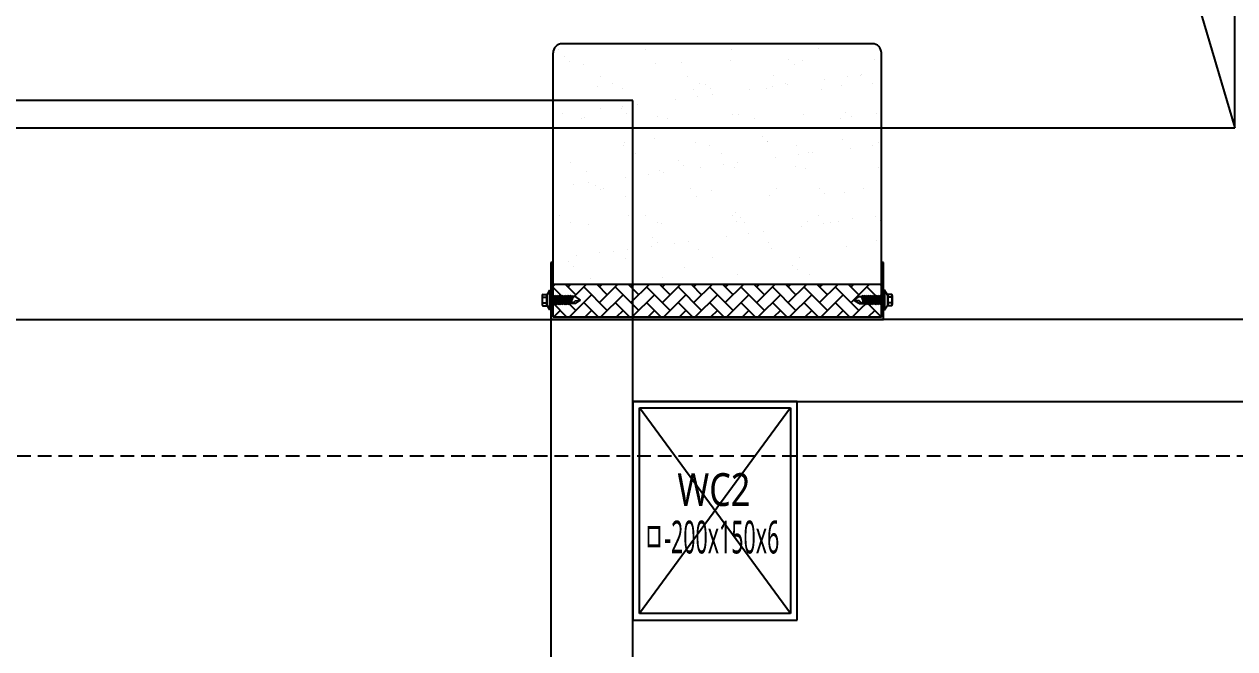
# Model space of a CAD drawing. Header units: millimetres. Extents: x 13515 to 183937, y -33900 to -660.
# Drawn here: x 121246.27 to 121263.58, y -19623.54 to -19614.6 of the extents above; entities that cross this region are included whole.
import ezdxf
from ezdxf.enums import TextEntityAlignment as Align

# ---------------------------------------------------------------- set-up
doc = ezdxf.new("R2010")
doc.units = ezdxf.units.MM
doc.header["$LTSCALE"] = 100
doc.header["$MEASUREMENT"] = 0
doc.header["$PDSIZE"] = -10
doc.linetypes.add('HIDDEN2', pattern=[0.1875, 0.125, -0.0625])
doc.layers.get('0').update_dxf_attribs({"linetype": 'CONTINUOUS'})
doc.layers.get('Defpoints').update_dxf_attribs({"color": 171, "linetype": 'CONTINUOUS'})
for name, color, linetype in [('ELE7 (0.07)', 8, 'CONTINUOUS'), ('ELE9', 9, 'CONTINUOUS'), ('FIN(패널-T75 글라스울)', 6, 'CONTINUOUS'), ('h COLUMN', 252, 'CONTINUOUS'), ('OVERHEAD DOOR - ELE', 9, 'CONTINUOUS'), ('OVERHEAD DOOR - ETC', 252, 'CONTINUOUS'), ('주차-화물', 251, 'CONTINUOUS')]:
    doc.layers.add(name, color=color, linetype=linetype)
doc.styles.add('TE', font='malgun_0.ttf')

# ---------------------------------------------------------------- blocks, each defined once
blk = doc.blocks.new('*U142')
at = {"color": 0, "linetype": 'ByBlock'}
for p, q in [((100, 75), (-100, 75)), ((-100, 75), (-100, -75)), ((-94, 69), (94, 69)), ((-94, -69), (-94, 69)), ((94, 69), (94, -69)), ((100, -75), (100, 75)), ((-100, -75), (100, -75)), ((94, -69), (-94, -69))]:
    blk.add_line(p, q, dxfattribs=at)
at = {"layer": 'Defpoints'}
blk.add_point((0, 0), dxfattribs=at)
blk = doc.blocks.new('WC2')
at = {"layer": 'h COLUMN', "ltscale": 0.1}
for p, q in [((69, -94), (-69, 94)), ((69, 94), (-69, -94))]:
    blk.add_line(p, q, dxfattribs=at)
at = {"layer": 'h COLUMN', "ltscale": 0.1, "rotation": 90}
blk.add_blockref('*U142', (0, 0), dxfattribs=at)
at = {"layer": 'Defpoints', "style": 'TE'}
for s, width, p in [('WC2', 0.8, (-34.4, 19.4)), ('ㅁ-200x150x6', 0.5, (-65.3, -24))]:
    blk.add_text(s, height=30, dxfattribs=dict(at, width=width)).set_placement(p, align=Align.MIDDLE_LEFT)
blk = doc.blocks.new('지상1층 WC 배치')
at = {"ltscale": 10000}
blk.add_blockref('WC2', (185100, -26650), dxfattribs=at)
blk = doc.blocks.new('A$C9dd89177')
at = {"layer": '주차-화물', "ltscale": 0.1}
blk.add_lwpolyline([(0, 0), (11000, 0), (11000, 3250), (0, 3250), (0, 0), (11000, 3250)], dxfattribs=at)
blk = doc.blocks.new('A$Ca9da7916')
at = {"layer": 'ELE7 (0.07)', "ltscale": 0.002}
blk.add_line((227, 875), (227, 3325), dxfattribs=at)
at = {"layer": 'FIN(패널-T75 글라스울)'}
for p, q in [((302, 3325), (302, 4275)), ((702, 3325), (227, 3325))]:
    blk.add_line(p, q, dxfattribs=at)
blk.add_lwpolyline([(702, 4350), (227, 4350), (227, 3250), (702, 3250)], dxfattribs=at)
at = {"layer": 'OVERHEAD DOOR - ELE', "ltscale": 0.002}
for p, q in [((27, 3325), (27, 875)), ((227, 3325), (27, 3325))]:
    blk.add_line(p, q, dxfattribs=at)
at = {"layer": 'OVERHEAD DOOR - ETC'}
for p, q in [((225, 3552), (-16.7, 3552)), ((195, 3552), (195, 3252)), ((195, 3552), (225, 3552)), ((205, 3557.8), (200.3, 3554.8)), ((218.3, 3554.8), (200.3, 3554.8)), ((200.3, 3554.8), (200.3, 3554)), ((200.3, 3554.8), (218.3, 3554.8)), ((200.3, 3554), (218.3, 3554)), ((204.1, 3561.5), (204.1, 3557.8)), ((204.1, 3557.8), (214.6, 3557.8)), ((213.6, 3557.8), (205, 3557.8)), ((205.2, 3562), (213.4, 3562)), ((205.2, 3551.6), (211.1, 3554)), ((205.2, 3549.8), (213.5, 3553.2)), ((205.2, 3549.8), (213.5, 3553.2)), ((205.2, 3551.6), (206.2, 3552.4)), ((206.2, 3551.2), (205.2, 3551.6)), ((205.2, 3551.6), (206.2, 3550.8)), ((206.2, 3551.6), (205.2, 3551.6)), ((205.2, 3547.9), (213.5, 3551.4)), ((205.2, 3547.9), (213.5, 3551.4)), ((206.2, 3552.4), (206.2, 3554)), ((211.9, 3554), (206.2, 3551.6)), ((206.2, 3552.4), (210, 3554)), ((206.2, 3550.6), (212.5, 3553.2)), ((212.5, 3552.4), (206.2, 3549.8)), ((206.2, 3550.6), (206.2, 3551.6)), ((206.2, 3548.7), (212.5, 3551.4)), ((206.6, 3561.5), (206.6, 3557.8)), ((212, 3561.5), (212, 3557.8)), ((212.5, 3553.2), (212.5, 3554)), ((213.5, 3553.2), (212.5, 3554)), ((212.5, 3553.6), (213.5, 3553.2)), ((213.5, 3553.2), (212.5, 3552.4)), ((212.5, 3553.2), (213.5, 3553.2)), ((212.5, 3551.4), (212.5, 3552.4)), ((213.5, 3551.4), (212.5, 3552.2)), ((212.5, 3551.8), (213.5, 3551.4)), ((213.5, 3551.4), (212.5, 3550.5)), ((212.5, 3551.4), (213.5, 3551.4)), ((218.3, 3554.8), (213.6, 3557.8)), ((214.6, 3561.5), (214.6, 3557.8)), ((218.3, 3554), (218.3, 3554.8)), ((225, 3552), (225, 3252)), ((-25, 3543.7), (-25, 3260.3)), ((205.2, 3549.8), (206.2, 3550.6)), ((206.2, 3549.4), (205.2, 3549.8)), ((205.2, 3549.8), (206.2, 3549)), ((206.2, 3549.8), (205.2, 3549.8)), ((205.2, 3546.1), (213.5, 3549.5)), ((205.2, 3546.1), (213.5, 3549.5)), ((205.2, 3547.9), (206.2, 3548.7)), ((206.2, 3547.5), (205.2, 3547.9)), ((205.2, 3547.9), (206.2, 3547.1)), ((206.2, 3547.9), (205.2, 3547.9)), ((205.2, 3544.3), (213.5, 3547.7)), ((205.2, 3544.3), (213.5, 3547.7)), ((205.2, 3546.1), (206.2, 3546.9)), ((206.2, 3545.7), (205.2, 3546.1)), ((205.2, 3546.1), (206.2, 3545.3)), ((206.2, 3546.1), (205.2, 3546.1)), ((205.2, 3542.4), (213.5, 3545.9)), ((205.2, 3542.4), (213.5, 3545.9)), ((205.2, 3544.3), (206.2, 3545.1)), ((206.2, 3543.9), (205.2, 3544.3)), ((205.2, 3544.3), (206.2, 3543.5)), ((206.2, 3544.3), (205.2, 3544.3)), ((205.2, 3540.6), (213.5, 3544)), ((205.2, 3540.6), (213.5, 3544)), ((205.2, 3542.4), (206.2, 3543.2)), ((206.2, 3542), (205.2, 3542.4)), ((205.2, 3542.4), (206.2, 3541.6)), ((206.2, 3542.4), (205.2, 3542.4)), ((205.2, 3538.8), (213.5, 3542.2)), ((205.2, 3538.8), (213.5, 3542.2)), ((205.2, 3540.6), (206.2, 3541.4)), ((206.2, 3540.2), (205.2, 3540.6)), ((205.2, 3540.6), (206.2, 3539.8)), ((206.2, 3540.6), (205.2, 3540.6)), ((205.2, 3536.9), (213.5, 3540.4)), ((205.2, 3536.9), (213.5, 3540.4)), ((212.5, 3550.5), (206.2, 3547.9)), ((206.2, 3548.7), (206.2, 3549.8)), ((206.2, 3546.9), (212.5, 3549.5)), ((212.5, 3548.7), (206.2, 3546.1)), ((206.2, 3546.9), (206.2, 3547.9)), ((206.2, 3545.1), (212.5, 3547.7)), ((212.5, 3546.9), (206.2, 3544.3)), ((206.2, 3545.1), (206.2, 3546.1)), ((206.2, 3543.2), (212.5, 3545.9)), ((212.5, 3545), (206.2, 3542.4)), ((206.2, 3543.2), (206.2, 3544.3)), ((206.2, 3541.4), (212.5, 3544)), ((212.5, 3543.2), (206.2, 3540.6)), ((206.2, 3541.4), (206.2, 3542.4)), ((206.2, 3539.6), (212.5, 3542.2)), ((212.5, 3541.4), (206.2, 3538.8)), ((206.2, 3539.6), (206.2, 3540.6)), ((206.2, 3537.7), (212.5, 3540.4)), ((212.5, 3549.5), (212.5, 3550.5)), ((213.5, 3549.5), (212.5, 3550.3)), ((212.5, 3549.9), (213.5, 3549.5)), ((213.5, 3549.5), (212.5, 3548.7)), ((212.5, 3549.5), (213.5, 3549.5)), ((212.5, 3547.7), (212.5, 3548.7)), ((213.5, 3547.7), (212.5, 3548.5)), ((212.5, 3548.1), (213.5, 3547.7)), ((213.5, 3547.7), (212.5, 3546.9)), ((212.5, 3547.7), (213.5, 3547.7)), ((212.5, 3545.9), (212.5, 3546.9)), ((213.5, 3545.9), (212.5, 3546.7)), ((212.5, 3546.3), (213.5, 3545.9)), ((213.5, 3545.9), (212.5, 3545)), ((212.5, 3545.9), (213.5, 3545.9)), ((212.5, 3544), (212.5, 3545)), ((213.5, 3544), (212.5, 3544.8)), ((212.5, 3544.4), (213.5, 3544)), ((213.5, 3544), (212.5, 3543.2)), ((212.5, 3544), (213.5, 3544)), ((212.5, 3542.2), (212.5, 3543.2)), ((213.5, 3542.2), (212.5, 3543)), ((212.5, 3542.6), (213.5, 3542.2)), ((213.5, 3542.2), (212.5, 3541.4)), ((212.5, 3542.2), (213.5, 3542.2)), ((212.5, 3540.4), (212.5, 3541.4)), ((213.5, 3540.4), (212.5, 3541.2)), ((212.5, 3540.8), (213.5, 3540.4)), ((213.5, 3540.4), (212.5, 3539.5)), ((212.5, 3540.4), (213.5, 3540.4)), ((205.2, 3538.8), (206.2, 3539.6)), ((206.2, 3538.4), (205.2, 3538.8)), ((205.2, 3538.8), (206.2, 3538)), ((206.2, 3538.8), (205.2, 3538.8)), ((205.2, 3535.1), (213.5, 3538.5)), ((205.2, 3535.1), (213.5, 3538.5)), ((205.2, 3536.9), (206.2, 3537.7)), ((206.2, 3536.5), (205.2, 3536.9)), ((205.2, 3536.9), (206.2, 3536.1)), ((206.2, 3536.9), (205.2, 3536.9)), ((205.2, 3535.1), (206.2, 3535.9)), ((206.2, 3534.7), (205.2, 3535.1)), ((205.2, 3535.1), (206.2, 3534.3)), ((206.2, 3535.1), (205.2, 3535.1)), ((212.5, 3539.5), (206.2, 3536.9)), ((206.2, 3537.7), (206.2, 3538.8)), ((206.2, 3535.9), (212.5, 3538.5)), ((212.5, 3537.7), (206.2, 3535.1)), ((206.2, 3535.9), (206.2, 3536.9)), ((206.2, 3533.7), (210.4, 3535.5)), ((206.2, 3531.6), (206.2, 3535.1)), ((209.3, 3526.8), (206.2, 3531.6)), ((210, 3531.8), (209.3, 3526.8)), ((212.5, 3531.6), (209.3, 3526.8)), ((212.5, 3534.3), (210, 3531.8)), ((210.4, 3535.4), (213.5, 3536.7)), ((210.4, 3535.4), (213.5, 3536.7)), ((210.4, 3535.4), (211.4, 3536.3)), ((210.4, 3535.5), (212.5, 3534.3)), ((211.4, 3535.4), (210.4, 3535.4)), ((211.4, 3536.3), (212.5, 3536.7)), ((212.5, 3535.9), (211.4, 3535.4)), ((212.5, 3538.5), (212.5, 3539.5)), ((213.5, 3538.5), (212.5, 3539.3)), ((212.5, 3538.9), (213.5, 3538.5)), ((213.5, 3538.5), (212.5, 3537.7)), ((212.5, 3538.5), (213.5, 3538.5)), ((212.5, 3536.7), (212.5, 3537.7)), ((213.5, 3536.7), (212.5, 3537.5)), ((212.5, 3537.1), (213.5, 3536.7)), ((213.5, 3536.7), (212.5, 3535.9)), ((212.5, 3536.7), (213.5, 3536.7)), ((212.5, 3531.6), (212.5, 3535.9)), ((209.3, 3277.2), (206.2, 3272.4)), ((212.5, 3272.4), (209.3, 3277.2)), ((210, 3272.2), (209.3, 3277.2)), ((205.2, 3268.9), (206.2, 3269.7)), ((206.2, 3269.3), (205.2, 3268.9)), ((205.2, 3268.9), (213.5, 3265.5)), ((205.2, 3268.9), (213.5, 3265.5)), ((206.2, 3268.9), (205.2, 3268.9)), ((205.2, 3268.9), (206.2, 3268.1)), ((205.2, 3267.1), (206.2, 3267.9)), ((206.2, 3267.5), (205.2, 3267.1)), ((205.2, 3267.1), (213.5, 3263.6)), ((205.2, 3267.1), (213.5, 3263.6)), ((206.2, 3267.1), (205.2, 3267.1)), ((205.2, 3267.1), (206.2, 3266.3)), ((205.2, 3265.2), (206.2, 3266)), ((206.2, 3265.6), (205.2, 3265.2)), ((205.2, 3265.2), (213.5, 3261.8)), ((205.2, 3265.2), (213.5, 3261.8)), ((206.2, 3265.2), (205.2, 3265.2)), ((205.2, 3265.2), (206.2, 3264.4)), ((205.2, 3263.4), (206.2, 3264.2)), ((206.2, 3263.8), (205.2, 3263.4)), ((206.2, 3272.4), (206.2, 3268.9)), ((206.2, 3270.3), (210.4, 3268.5)), ((212.5, 3266.3), (206.2, 3268.9)), ((206.2, 3268.1), (206.2, 3267.1)), ((206.2, 3268.1), (212.5, 3265.5)), ((212.5, 3264.5), (206.2, 3267.1)), ((206.2, 3266.3), (206.2, 3265.2)), ((206.2, 3266.3), (212.5, 3263.6)), ((212.5, 3262.6), (206.2, 3265.2)), ((206.2, 3264.4), (206.2, 3263.4)), ((206.2, 3264.4), (212.5, 3261.8)), ((212.5, 3269.7), (210, 3272.2)), ((210.4, 3268.5), (212.5, 3269.7)), ((210.4, 3268.6), (213.5, 3267.3)), ((210.4, 3268.6), (213.5, 3267.3)), ((211.4, 3268.6), (210.4, 3268.6)), ((210.4, 3268.6), (211.4, 3267.7)), ((212.5, 3268.1), (211.4, 3268.6)), ((211.4, 3267.7), (212.5, 3267.3)), ((212.5, 3272.4), (212.5, 3268.1)), ((213.5, 3267.3), (212.5, 3268.1)), ((212.5, 3267.3), (212.5, 3266.3)), ((212.5, 3267.3), (213.5, 3267.3)), ((212.5, 3266.9), (213.5, 3267.3)), ((213.5, 3267.3), (212.5, 3266.5)), ((213.5, 3265.5), (212.5, 3266.3)), ((212.5, 3265.5), (212.5, 3264.5)), ((212.5, 3265.1), (213.5, 3265.5)), ((213.5, 3265.5), (212.5, 3264.7)), ((212.5, 3265.5), (213.5, 3265.5)), ((213.5, 3263.6), (212.5, 3264.5)), ((212.5, 3263.6), (212.5, 3262.6)), ((212.5, 3263.2), (213.5, 3263.6)), ((213.5, 3263.6), (212.5, 3262.8)), ((212.5, 3263.6), (213.5, 3263.6)), ((205.2, 3263.4), (213.5, 3260)), ((205.2, 3263.4), (213.5, 3260)), ((206.2, 3263.4), (205.2, 3263.4)), ((205.2, 3263.4), (206.2, 3262.6)), ((205.2, 3261.6), (206.2, 3262.4)), ((206.2, 3262), (205.2, 3261.6)), ((205.2, 3261.6), (213.5, 3258.1)), ((205.2, 3261.6), (213.5, 3258.1)), ((206.2, 3261.6), (205.2, 3261.6)), ((205.2, 3261.6), (206.2, 3260.8)), ((205.2, 3259.7), (206.2, 3260.5)), ((206.2, 3260.1), (205.2, 3259.7)), ((205.2, 3259.7), (213.5, 3256.3)), ((205.2, 3259.7), (213.5, 3256.3)), ((206.2, 3259.7), (205.2, 3259.7)), ((205.2, 3259.7), (206.2, 3258.9)), ((205.2, 3257.9), (206.2, 3258.7)), ((206.2, 3258.3), (205.2, 3257.9)), ((205.2, 3257.9), (213.5, 3254.5)), ((205.2, 3257.9), (213.5, 3254.5)), ((206.2, 3257.9), (205.2, 3257.9)), ((205.2, 3257.9), (206.2, 3257.1)), ((205.2, 3256.1), (206.2, 3256.9)), ((206.2, 3256.5), (205.2, 3256.1)), ((205.2, 3256.1), (213.5, 3252.6)), ((205.2, 3256.1), (213.5, 3252.6)), ((206.2, 3256.1), (205.2, 3256.1)), ((205.2, 3256.1), (206.2, 3255.3)), ((205.2, 3254.2), (206.2, 3255)), ((206.2, 3254.6), (205.2, 3254.2)), ((205.2, 3254.2), (213.5, 3250.8)), ((205.2, 3254.2), (213.5, 3250.8)), ((206.2, 3254.2), (205.2, 3254.2)), ((205.2, 3254.2), (206.2, 3253.4)), ((205.2, 3252.4), (206.2, 3253.2)), ((206.2, 3252.8), (205.2, 3252.4)), ((205.2, 3252.4), (211.1, 3250)), ((206.2, 3252.4), (205.2, 3252.4)), ((205.2, 3252.4), (206.2, 3251.6)), ((212.5, 3260.8), (206.2, 3263.4)), ((206.2, 3262.6), (206.2, 3261.6)), ((206.2, 3262.6), (212.5, 3260)), ((212.5, 3259), (206.2, 3261.6)), ((206.2, 3260.8), (206.2, 3259.7)), ((206.2, 3260.8), (212.5, 3258.1)), ((212.5, 3257.1), (206.2, 3259.7)), ((206.2, 3258.9), (206.2, 3257.9)), ((206.2, 3258.9), (212.5, 3256.3)), ((212.5, 3255.3), (206.2, 3257.9)), ((206.2, 3257.1), (206.2, 3256.1)), ((206.2, 3257.1), (212.5, 3254.5)), ((212.5, 3253.5), (206.2, 3256.1)), ((206.2, 3255.3), (206.2, 3254.2)), ((206.2, 3255.3), (212.5, 3252.6)), ((212.5, 3251.6), (206.2, 3254.2)), ((206.2, 3253.4), (206.2, 3252.4)), ((206.2, 3253.4), (212.5, 3250.8)), ((211.9, 3250), (206.2, 3252.4)), ((213.5, 3261.8), (212.5, 3262.6)), ((212.5, 3261.8), (212.5, 3260.8)), ((212.5, 3261.8), (213.5, 3261.8)), ((212.5, 3261.4), (213.5, 3261.8)), ((213.5, 3261.8), (212.5, 3261)), ((213.5, 3260), (212.5, 3260.8)), ((212.5, 3260), (212.5, 3259)), ((212.5, 3259.6), (213.5, 3260)), ((213.5, 3260), (212.5, 3259.2)), ((212.5, 3260), (213.5, 3260)), ((213.5, 3258.1), (212.5, 3259)), ((212.5, 3258.1), (212.5, 3257.1)), ((212.5, 3257.7), (213.5, 3258.1)), ((213.5, 3258.1), (212.5, 3257.3)), ((212.5, 3258.1), (213.5, 3258.1)), ((213.5, 3256.3), (212.5, 3257.1)), ((212.5, 3256.3), (212.5, 3255.3)), ((212.5, 3255.9), (213.5, 3256.3)), ((213.5, 3256.3), (212.5, 3255.5)), ((212.5, 3256.3), (213.5, 3256.3)), ((213.5, 3254.5), (212.5, 3255.3)), ((212.5, 3254.5), (212.5, 3253.5)), ((212.5, 3254.1), (213.5, 3254.5)), ((213.5, 3254.5), (212.5, 3253.7)), ((212.5, 3254.5), (213.5, 3254.5)), ((213.5, 3252.6), (212.5, 3253.5)), ((212.5, 3252.6), (212.5, 3251.6)), ((212.5, 3252.2), (213.5, 3252.6)), ((213.5, 3252.6), (212.5, 3251.8)), ((212.5, 3252.6), (213.5, 3252.6)), ((225, 3252), (-16.7, 3252)), ((225, 3252), (195, 3252)), ((200.3, 3249.2), (200.3, 3250)), ((200.3, 3250), (218.3, 3250)), ((218.3, 3249.2), (200.3, 3249.2)), ((205, 3246.2), (200.3, 3249.2)), ((200.3, 3249.2), (218.3, 3249.2)), ((204.1, 3246.2), (214.6, 3246.2)), ((204.1, 3242.5), (204.1, 3246.2)), ((213.6, 3246.2), (205, 3246.2)), ((205.2, 3242), (213.4, 3242)), ((206.2, 3251.6), (206.2, 3250)), ((206.2, 3251.6), (210, 3250)), ((206.6, 3242.5), (206.6, 3246.2)), ((212, 3242.5), (212, 3246.2)), ((213.5, 3250.8), (212.5, 3251.6)), ((212.5, 3250.8), (212.5, 3250)), ((212.5, 3250.4), (213.5, 3250.8)), ((213.5, 3250.8), (212.5, 3250)), ((212.5, 3250.8), (213.5, 3250.8)), ((218.3, 3249.2), (213.6, 3246.2)), ((214.6, 3242.5), (214.6, 3246.2)), ((218.3, 3250), (218.3, 3249.2))]:
    blk.add_line(p, q, dxfattribs=at)
at = {"layer": 'OVERHEAD DOOR - ETC', "ltscale": 0.002}
for p, q in [((227, 3554), (175, 3554)), ((175, 3554), (175, 3552)), ((175, 3552), (225, 3552)), ((195, 3550.8), (196.2, 3552)), ((197.3, 3538.7), (210.6, 3552)), ((211.6, 3538.7), (224.9, 3552)), ((225, 3552), (225, 3252)), ((227, 3250), (227, 3554)), ((-10.2, 3546), (-10.2, 3546)), ((11.1, 3543.7), (11.1, 3543.7)), ((38.8, 3547.6), (38.8, 3547.6)), ((64.9, 3549.5), (64.9, 3549.5)), ((67.6, 3544.3), (67.6, 3544.3)), ((87.7, 3549.2), (87.7, 3549.2)), ((133, 3547.1), (133, 3547.1)), ((136.6, 3550.8), (136.6, 3550.8)), ((155.1, 3547.4), (155.1, 3547.4)), ((195, 3540.9), (211.6, 3524.3)), ((204.4, 3545.9), (225, 3525.3)), ((218.8, 3545.9), (225, 3539.7)), ((3.1, 3534.2), (3.1, 3534.2)), ((4.2, 3532.9), (4.2, 3532.9)), ((106.9, 3535.4), (106.9, 3535.4)), ((195, 3522.1), (204.4, 3531.5)), ((197.3, 3509.9), (218.8, 3531.5)), ((4.9, 3520.9), (4.9, 3520.9)), ((37.4, 3519.6), (37.4, 3519.6)), ((41.7, 3524.3), (41.7, 3524.3)), ((70.3, 3523.7), (70.3, 3523.7)), ((111.2, 3518.5), (111.2, 3518.5)), ((134.8, 3525.3), (134.8, 3525.3)), ((160.1, 3520.1), (160.1, 3520.1)), ((195, 3526.6), (197.3, 3524.3)), ((211.6, 3509.9), (225, 3523.3)), ((13.3, 3515.3), (13.3, 3515.3)), ((43.3, 3514.9), (43.3, 3514.9)), ((62.3, 3516.9), (62.3, 3516.9)), ((137.5, 3512.6), (137.5, 3512.6)), ((195, 3512.2), (211.6, 3495.6)), ((204.4, 3517.1), (225, 3496.6)), ((218.8, 3517.1), (225, 3510.9)), ((7.6, 3500.3), (7.6, 3500.3)), ((17.1, 3497.5), (17.1, 3497.5)), ((111.7, 3500), (111.7, 3500)), ((138.4, 3505.6), (138.4, 3505.6)), ((139.2, 3499.4), (139.2, 3499.4)), ((195, 3493.3), (204.4, 3502.8)), ((195, 3497.8), (197.3, 3495.6)), ((197.3, 3481.2), (218.8, 3502.8)), ((-20.3, 3494.4), (-20.3, 3494.4)), ((74.8, 3489.2), (74.8, 3489.2)), ((74.8, 3485.1), (74.8, 3485.1)), ((107.4, 3495.3), (107.4, 3495.3)), ((131.6, 3494.9), (131.6, 3494.9)), ((186.4, 3485.9), (186.4, 3485.9)), ((204.4, 3488.4), (225, 3467.8)), ((211.6, 3481.2), (225, 3494.6)), ((218.8, 3488.4), (225, 3482.2)), ((-9.3, 3479.5), (-9.3, 3479.5)), ((39.6, 3481.1), (39.6, 3481.1)), ((68, 3474.4), (68, 3474.4)), ((76.6, 3476), (76.6, 3476)), ((88.6, 3482.7), (88.6, 3482.7)), ((137.5, 3484.3), (137.5, 3484.3)), ((142, 3478.7), (142, 3478.7)), ((170.6, 3476.8), (170.6, 3476.8)), ((181.7, 3475.7), (181.7, 3475.7)), ((195, 3483.5), (211.6, 3466.8)), ((195, 3464.6), (204.4, 3474)), ((197.3, 3452.5), (218.8, 3474)), ((-10.3, 3467.5), (-10.3, 3467.5)), ((-6, 3472.2), (-6, 3472.2)), ((11.2, 3464.6), (11.2, 3464.6)), ((12.1, 3465.8), (12.1, 3465.8)), ((87.1, 3473.2), (87.1, 3473.2)), ((177.4, 3471), (177.4, 3471)), ((195, 3469.1), (197.3, 3466.8)), ((211.6, 3452.5), (225, 3465.8)), ((4.4, 3453.8), (4.4, 3453.8)), ((13.9, 3452.6), (13.9, 3452.6)), ((79.3, 3455.3), (79.3, 3455.3)), ((107, 3456.3), (107, 3456.3)), ((162.6, 3451.5), (162.6, 3451.5)), ((195, 3454.7), (211.6, 3438.1)), ((204.4, 3459.7), (225, 3439.1)), ((218.8, 3459.7), (225, 3453.5)), ((15.8, 3446.7), (15.8, 3446.7)), ((59.7, 3443.2), (59.7, 3443.2)), ((64, 3447.9), (64, 3447.9)), ((64.7, 3448.3), (64.7, 3448.3)), ((113.7, 3449.9), (113.7, 3449.9)), ((146.5, 3444.2), (146.5, 3444.2)), ((157.1, 3448.9), (157.1, 3448.9)), ((195, 3435.8), (204.4, 3445.3)), ((197.3, 3423.7), (218.8, 3445.3)), ((16.6, 3431.9), (16.6, 3431.9)), ((43.4, 3435.8), (43.4, 3435.8)), ((148.2, 3431), (148.2, 3431)), ((195, 3440.4), (197.3, 3438.1)), ((204.4, 3430.9), (225, 3410.4)), ((211.6, 3423.7), (225, 3437.1)), ((218.8, 3430.9), (225, 3424.7)), ((39.4, 3421.1), (39.4, 3421.1)), ((83.8, 3420.8), (83.8, 3420.8)), ((129.7, 3418.9), (129.7, 3418.9)), ((134, 3423.6), (134, 3423.6)), ((137.2, 3419.3), (137.2, 3419.3)), ((138.5, 3426.5), (138.5, 3426.5)), ((186.1, 3420.9), (186.1, 3420.9)), ((195, 3426), (211.6, 3409.4)), ((-20.2, 3415.3), (-20.2, 3415.3)), ((-9.6, 3414.5), (-9.6, 3414.5)), ((39.3, 3416.1), (39.3, 3416.1)), ((85.6, 3407.6), (85.6, 3407.6)), ((88.2, 3417.7), (88.2, 3417.7)), ((131.7, 3415.8), (131.7, 3415.8)), ((151, 3410.4), (151, 3410.4)), ((195, 3407.1), (204.4, 3416.5)), ((195, 3411.6), (197.3, 3409.4)), ((197.3, 3395), (218.8, 3416.5)), ((211.6, 3395), (225, 3408.4)), ((21.1, 3397.4), (21.1, 3397.4)), ((74.9, 3406), (74.9, 3406)), ((109.4, 3396.8), (109.4, 3396.8)), ((170.8, 3397.7), (170.8, 3397.7)), ((195, 3397.3), (211.6, 3380.6)), ((204.4, 3402.2), (225, 3381.6)), ((218.8, 3402.2), (225, 3396)), ((11.3, 3385.5), (11.3, 3385.5)), ((12, 3391.2), (12, 3391.2)), ((16.3, 3395.9), (16.3, 3395.9)), ((68.1, 3395.3), (68.1, 3395.3)), ((88.3, 3387), (88.3, 3387)), ((195, 3378.4), (204.4, 3387.8)), ((197.3, 3366.3), (218.8, 3387.8)), ((4.5, 3374.7), (4.5, 3374.7)), ((16.6, 3380.2), (16.6, 3380.2)), ((22.9, 3384.2), (22.9, 3384.2)), ((65.6, 3381.8), (65.6, 3381.8)), ((107.2, 3377.2), (107.2, 3377.2)), ((114.5, 3383.4), (114.5, 3383.4)), ((155.5, 3375.9), (155.5, 3375.9)), ((163.5, 3385), (163.5, 3385)), ((195, 3382.9), (197.3, 3380.6)), ((211.6, 3366.3), (225, 3379.6)), ((-8.3, 3369.1), (-8.3, 3369.1)), ((25.6, 3363.5), (25.6, 3363.5)), ((82, 3366.9), (82, 3366.9)), ((86.3, 3371.6), (86.3, 3371.6)), ((179.4, 3372.5), (179.4, 3372.5)), ((195, 3368.5), (211.6, 3351.9)), ((204.4, 3373.4), (225, 3352.9)), ((218.8, 3373.4), (225, 3367.3)), ((43.6, 3356.7), (43.6, 3356.7)), ((92.8, 3352.5), (92.8, 3352.5)), ((157.2, 3362.7), (157.2, 3362.7)), ((188.6, 3352.3), (188.6, 3352.3)), ((195, 3349.6), (204.4, 3359.1)), ((195, 3354.1), (197.3, 3351.9)), ((197.3, 3337.5), (218.8, 3359.1)), ((-7.2, 3345.9), (-7.2, 3345.9)), ((41.8, 3347.5), (41.8, 3347.5)), ((61.7, 3344.8), (61.7, 3344.8)), ((90.7, 3349.1), (90.7, 3349.1)), ((138.7, 3347.4), (138.7, 3347.4)), ((139.7, 3350.7), (139.7, 3350.7)), ((152, 3342.6), (152, 3342.6)), ((156.3, 3347.3), (156.3, 3347.3)), ((160, 3342), (160, 3342)), ((204.4, 3344.7), (225, 3324.1)), ((211.6, 3337.5), (225, 3350.9)), ((218.8, 3344.7), (225, 3338.5)), ((-20.1, 3336.2), (-20.1, 3336.2)), ((94.6, 3339.2), (94.6, 3339.2)), ((131.9, 3336.7), (131.9, 3336.7)), ((195, 3339.8), (211.6, 3323.2)), ((195, 3320.9), (204.4, 3330.3)), ((197.3, 3308.8), (218.8, 3330.3)), ((30.1, 3329), (30.1, 3329)), ((38.6, 3319.5), (38.6, 3319.5)), ((75.1, 3326.9), (75.1, 3326.9)), ((131.7, 3320.5), (131.7, 3320.5)), ((163.2, 3320.1), (163.2, 3320.1)), ((195, 3325.4), (197.3, 3323.2)), ((211.6, 3308.8), (225, 3322.2)), ((16.3, 3315.3), (16.3, 3315.3)), ((31.9, 3315.8), (31.9, 3315.8)), ((34.3, 3314.8), (34.3, 3314.8)), ((65.3, 3316.9), (65.3, 3316.9)), ((68.3, 3316.2), (68.3, 3316.2)), ((97.3, 3318.6), (97.3, 3318.6)), ((114.2, 3318.5), (114.2, 3318.5)), ((170.9, 3318.6), (170.9, 3318.6)), ((195, 3311), (211.6, 3294.4)), ((204.4, 3316), (225, 3295.4)), ((218.8, 3316), (225, 3309.8)), ((11.5, 3306.4), (11.5, 3306.4)), ((107.3, 3298.1), (107.3, 3298.1)), ((164.5, 3307.5), (164.5, 3307.5)), ((195, 3292.2), (204.4, 3301.6)), ((195, 3296.7), (197.3, 3294.4)), ((197.3, 3280), (218.8, 3301.6)), ((4.7, 3295.6), (4.7, 3295.6)), ((14, 3292.7), (14, 3292.7)), ((34.6, 3295.2), (34.6, 3295.2)), ((104.3, 3290.5), (104.3, 3290.5)), ((108.6, 3295.2), (108.6, 3295.2)), ((166.2, 3294.3), (166.2, 3294.3)), ((189.4, 3285.8), (189.4, 3285.8)), ((204.4, 3287.2), (225, 3266.7)), ((211.6, 3280), (225, 3293.4)), ((218.8, 3287.2), (225, 3281)), ((-6.3, 3279.4), (-6.3, 3279.4)), ((42.6, 3281), (42.6, 3281)), ((43.7, 3277.6), (43.7, 3277.6)), ((91.6, 3282.6), (91.6, 3282.6)), ((101.8, 3284.1), (101.8, 3284.1)), ((140.5, 3284.2), (140.5, 3284.2)), ((195, 3282.3), (211.6, 3265.7)), ((-9.1, 3267.4), (-9.1, 3267.4)), ((84, 3268.4), (84, 3268.4)), ((103.6, 3270.9), (103.6, 3270.9)), ((138.8, 3268.3), (138.8, 3268.3)), ((169, 3273.6), (169, 3273.6)), ((174.3, 3266.2), (174.3, 3266.2)), ((178.6, 3270.9), (178.6, 3270.9)), ((195, 3263.4), (204.4, 3272.9)), ((195, 3267.9), (197.3, 3265.7)), ((197.9, 3252), (218.8, 3272.9)), ((212.3, 3252), (225, 3264.7)), ((-19.9, 3257.1), (-19.9, 3257.1)), ((-13.4, 3262.8), (-13.4, 3262.8)), ((39.1, 3260.7), (39.1, 3260.7)), ((132, 3257.6), (132, 3257.6)), ((195, 3253.6), (196.6, 3252)), ((204.4, 3258.5), (210.9, 3252)), ((218.8, 3258.5), (225, 3252.3)), ((175, 3252), (175, 3250)), ((225, 3252), (175, 3252)), ((175, 3250), (227, 3250))]:
    blk.add_line(p, q, dxfattribs=at)
at = {"layer": 'OVERHEAD DOOR - ETC'}
for centre, radius, start, end in [((-16.7, 3543.7), 8.33, 90, 180), ((205.3, 3560.1), 1.86, 46.9662, 133.0338), ((209.3, 3554.4), 7.61, 69.1195, 110.8805), ((213.3, 3560.1), 1.86, 46.9662, 133.0338), ((-16.7, 3260.3), 8.33, 180, 270), ((205.3, 3243.9), 1.86, 226.9662, 313.0338), ((209.3, 3249.6), 7.61, 249.1195, 290.8805), ((213.3, 3243.9), 1.86, 226.9662, 313.0338)]:
    blk.add_arc(centre, radius, start, end, dxfattribs=at)
blk = doc.blocks.new('FGHJ')
at = {"layer": 'ELE9', "linetype": 'HIDDEN2'}
blk.add_lwpolyline([(37195449.1, 67346.3), (37195449.1, 40346.3), (37042549.1, 40346.3), (37042549.1, 51346.3), (37030449.1, 51346.3), (37030449.1, -38303.7), (37200899.1, -38303.7)], dxfattribs=at)
at = {"layer": 'ELE9', "ltscale": 0.1, "rotation": 270}
for name, p in [('A$C9dd89177', (37163624.1, 51646.3)), ('A$Ca9da7916', (37162999.1, 40698.3))]:
    blk.add_blockref(name, p, dxfattribs=at)
at = {"layer": 'ELE9'}
blk.add_blockref('지상1층 WC 배치', (36981299.1, 66946.3), dxfattribs=at)

msp = doc.modelspace()

# ---------------------------------------------------------------- block references
at = {"xscale": 0.01565102769230769, "yscale": 0.01565102769230769, "zscale": 0.01565102769230769}
msp.add_blockref('FGHJ', (-460436.194, -20252.242), dxfattribs=at)

doc.saveas('drawing.dxf')
